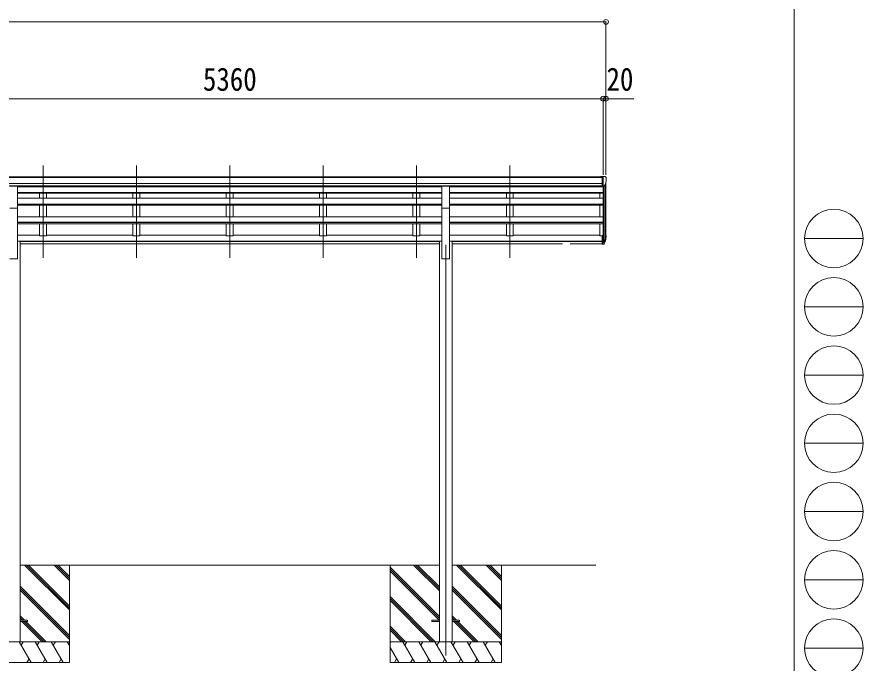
# Model space of a CAD drawing. Units: millimetres at full size. Extents: x -9783 to 9892, y -6828 to 6752.
# Drawn here: x 3819 to 9892, y -4311 to 328 of the extents above; entities that cross this region are included whole.
import ezdxf
from ezdxf.enums import TextEntityAlignment as Align

# ---------------------------------------------------------------- set-up
doc = ezdxf.new("R2010")
doc.units = ezdxf.units.MM
doc.header["$LTSCALE"] = 35
doc.header["$PDMODE"] = 32
doc.header["$PDSIZE"] = 35
for name, color, linetype, lineweight in [('0-0_0', 7, 'Continuous', 9), ('0-1_本体', 4, 'Continuous', 9), ('0-2_部品', 7, 'Continuous', 9), ('0-8_PARTS2', 2, 'Continuous', 9), ('0-A_寸法', 6, 'Continuous', 9), ('F-0_240', 7, 'Continuous', 9)]:
    doc.layers.add(name, color=color, linetype=linetype, lineweight=lineweight)
doc.styles.add('ＭＳ ゴシック', font='')
doc.styles.get('ＭＳ ゴシック').set_extended_font_data('MS Gothic')

msp = doc.modelspace()

# ---------------------------------------------------------------- linework, layer by layer
at = {"layer": '0-0_0'}
for p, q in [((6851.52, -3607.34), (3841.92, -3607.34)), ((4196.72, -3929.8), (3874.25, -3607.34)), ((4196.72, -3915.65), (3888.39, -3607.34)), ((4196.72, -3901.51), (3902.54, -3607.34)), ((4196.72, -3717.67), (4086.38, -3607.34)), ((4196.72, -3703.52), (4100.53, -3607.34)), ((4196.72, -3689.38), (4114.67, -3607.34)), ((4196.72, -3607.34), (4196.72, -4307.34)), ((6496.72, -3607.34), (6496.72, -4307.34)), ((6851.52, -3976.81), (6496.72, -3622.02)), ((6851.52, -3990.95), (6496.72, -3636.16)), ((6851.52, -3792.97), (6665.88, -3607.34)), ((6851.52, -3778.82), (6680.03, -3607.34)), ((6851.52, -3764.68), (6694.17, -3607.34)), ((7972.72, -3607.34), (6941.92, -3607.34)), ((7296.72, -3929.8), (6974.25, -3607.34)), ((7296.72, -3915.65), (6988.39, -3607.34)), ((7296.72, -3901.51), (7002.54, -3607.34)), ((7296.72, -3717.67), (7186.38, -3607.34)), ((7296.72, -3703.52), (7200.53, -3607.34)), ((7296.72, -3689.38), (7214.67, -3607.34)), ((7296.72, -3607.34), (7296.72, -4307.34)), ((6849.26, -4002.84), (6496.72, -3650.3)), ((4196.72, -4113.64), (3841.92, -3758.85)), ((7296.72, -4113.64), (6941.92, -3758.85)), ((4196.72, -4127.79), (3841.92, -3772.99)), ((4196.72, -4141.93), (3841.92, -3787.13)), ((7296.72, -4127.79), (6941.92, -3772.99)), ((7296.72, -4141.93), (6941.92, -3787.13)), ((6819.91, -4157.34), (6496.72, -3834.15)), ((6805.77, -4157.34), (6496.72, -3848.29)), ((6791.62, -4157.34), (6496.72, -3862.43)), ((3873.77, -4002.84), (3841.92, -3970.98)), ((3859.63, -4002.84), (3841.92, -3985.12)), ((3845.49, -4002.84), (3841.92, -3999.26)), ((6973.77, -4002.84), (6941.92, -3970.98)), ((6959.63, -4002.84), (6941.92, -3985.12)), ((6945.49, -4002.84), (6941.92, -3999.26)), ((3999.99, -4157.34), (3854.49, -4011.84)), ((4014.13, -4157.34), (3868.63, -4011.84)), ((4028.27, -4157.34), (3882.77, -4011.84)), ((6607.77, -4157.34), (6496.72, -4046.28)), ((6593.63, -4157.34), (6496.72, -4060.42)), ((7099.99, -4157.34), (6954.49, -4011.84)), ((7114.13, -4157.34), (6968.63, -4011.84)), ((7128.27, -4157.34), (6982.77, -4011.84)), ((6579.49, -4157.34), (6496.72, -4074.56)), ((3396.72, -4157.34), (4196.72, -4157.34)), ((3921.03, -4307.34), (3834.43, -4157.34)), ((3849.43, -4183.32), (3864.43, -4157.34)), ((4036.5, -4307.33), (3949.9, -4157.34)), ((3964.9, -4183.32), (3979.9, -4157.34)), ((4151.97, -4307.34), (4065.37, -4157.34)), ((4080.37, -4183.32), (4095.37, -4157.33)), ((4196.72, -4184.84), (4180.84, -4157.34)), ((6496.72, -4157.34), (7296.72, -4157.34)), ((6502.55, -4157.34), (6496.72, -4167.44)), ((6674.62, -4307.34), (6588.02, -4157.34)), ((6618.02, -4157.34), (6603.02, -4183.32)), ((6790.09, -4307.34), (6703.49, -4157.34)), ((6718.49, -4183.32), (6733.49, -4157.34)), ((6905.56, -4307.34), (6818.96, -4157.34)), ((6833.96, -4183.32), (6848.96, -4157.33)), ((7021.03, -4307.34), (6934.43, -4157.34)), ((6949.43, -4183.32), (6964.43, -4157.34)), ((7136.5, -4307.33), (7049.9, -4157.34)), ((7064.9, -4183.32), (7079.9, -4157.34)), ((7251.97, -4307.34), (7165.37, -4157.34)), ((7180.37, -4183.32), (7195.37, -4157.33)), ((7296.72, -4184.84), (7280.84, -4157.34)), ((6559.15, -4307.34), (6496.72, -4199.2)), ((4196.72, -4307.34), (3396.72, -4307.34)), ((3906.03, -4281.35), (3891.03, -4307.34)), ((4021.5, -4281.36), (4006.5, -4307.33)), ((4136.97, -4281.36), (4121.97, -4307.34)), ((7296.72, -4307.34), (6496.72, -4307.34)), ((6544.15, -4281.36), (6529.15, -4307.34)), ((6659.62, -4281.36), (6644.62, -4307.34)), ((6775.09, -4281.36), (6760.09, -4307.34)), ((6890.56, -4281.36), (6875.56, -4307.34)), ((7006.03, -4281.35), (6991.03, -4307.34)), ((7121.5, -4281.36), (7106.5, -4307.33)), ((7236.97, -4281.36), (7221.97, -4307.34))]:
    msp.add_line(p, q, dxfattribs=at)
at = {"layer": '0-1_本体'}
for p, q in [((8020.22, -818.79), (2683.22, -818.79)), ((8020.22, -824.13), (2683.22, -824.13)), ((8020.22, -867.67), (2673.22, -867.67)), ((8020.22, -885.33), (2673.22, -885.33)), ((6869.22, -887.71), (3824.22, -887.71)), ((6869.22, -890.71), (3824.22, -890.71)), ((3981.72, -887.71), (3981.72, -890.71)), ((4031.72, -887.71), (4031.72, -890.71)), ((4651.72, -887.71), (4651.72, -890.71)), ((4701.72, -887.71), (4701.72, -890.71)), ((5321.72, -887.71), (5321.72, -890.71)), ((5371.72, -887.71), (5371.72, -890.71)), ((5991.72, -887.79), (5991.72, -890.62)), ((6041.72, -887.79), (6041.72, -890.62)), ((6661.72, -887.79), (6661.72, -890.09)), ((6711.72, -887.79), (6711.72, -890.09)), ((8020.22, -887.71), (6924.22, -887.71)), ((8026.72, -890.71), (6924.22, -890.71)), ((7331.72, -887.79), (7331.72, -890.09)), ((7381.72, -887.79), (7381.72, -890.09)), ((8001.72, -890.71), (8001.72, -887.71)), ((8026.72, -890.17), (8026.72, -1240.66)), ((8032.72, -889.69), (8032.72, -1285.1)), ((8042.43, -874.34), (8042.43, -1267.09)), ((8046.72, -1244.52), (8046.72, -855.54)), ((3824.22, -932.86), (6869.22, -932.86)), ((3824.22, -934.26), (6869.22, -934.26)), ((3824.22, -938.04), (6869.22, -938.04)), ((3981.72, -938.04), (3981.72, -974.1)), ((4031.72, -938.04), (4031.72, -974.1)), ((4651.72, -938.04), (4651.72, -974.1)), ((4701.72, -938.04), (4701.72, -974.1)), ((5321.72, -938.04), (5321.72, -974.1)), ((5371.72, -938.04), (5371.72, -974.1)), ((5991.72, -938.04), (5991.72, -974.1)), ((6041.72, -938.04), (6041.72, -974.1)), ((6661.72, -938.04), (6661.72, -974.1)), ((6711.72, -938.04), (6711.72, -974.1)), ((6924.22, -932.86), (8026.72, -932.86)), ((6924.22, -934.26), (8026.72, -934.26)), ((6924.22, -938.04), (8026.72, -938.04)), ((7331.72, -938.04), (7331.72, -974.1)), ((7381.72, -938.04), (7381.72, -974.1)), ((8001.72, -974.1), (8001.72, -938.04)), ((3824.22, -974.1), (6869.22, -974.1)), ((3824.22, -1014.84), (6869.22, -1014.84)), ((3824.22, -1016.32), (6869.22, -1016.32)), ((3824.22, -1407.36), (3824.22, -1019.12)), ((3824.22, -1023.12), (6869.22, -1023.12)), ((3981.72, -1023.12), (3981.72, -1106.47)), ((4031.72, -1023.12), (4031.72, -1106.47)), ((4651.72, -1023.12), (4651.72, -1106.47)), ((4701.72, -1023.12), (4701.72, -1106.47)), ((5321.72, -1023.12), (5321.72, -1106.47)), ((5371.72, -1023.12), (5371.72, -1106.47)), ((5991.72, -1023.12), (5991.72, -1106.17)), ((6041.72, -1023.12), (6041.72, -1106.17)), ((6661.72, -1023.12), (6661.72, -1106.17)), ((6711.72, -1023.12), (6711.72, -1106.17)), ((6869.22, -1407.36), (6869.22, -1019.12)), ((6924.22, -974.1), (8026.72, -974.1)), ((6924.22, -1014.84), (8026.72, -1014.84)), ((6924.22, -1016.32), (8026.72, -1016.32)), ((6924.22, -1407.36), (6924.22, -1019.12)), ((6924.22, -1023.12), (8026.72, -1023.12)), ((7331.72, -1023.12), (7331.72, -1106.17)), ((7381.72, -1023.12), (7381.72, -1106.17)), ((8001.72, -1106.47), (8001.72, -1023.12)), ((6869.22, -1106.47), (3824.22, -1106.47)), ((3824.22, -1145.68), (6869.22, -1145.68)), ((3824.22, -1147.16), (6869.22, -1147.16)), ((8026.72, -1106.47), (6924.22, -1106.47)), ((6924.22, -1145.68), (8026.72, -1145.68)), ((6924.22, -1147.16), (8026.72, -1147.16)), ((3824.22, -1156.82), (6869.22, -1156.82)), ((3981.72, -1156.64), (3981.72, -1242.89)), ((4031.72, -1156.64), (4031.72, -1242.89)), ((4651.72, -1156.64), (4651.72, -1242.89)), ((4701.72, -1156.64), (4701.72, -1242.89)), ((5321.72, -1156.64), (5321.72, -1242.89)), ((5371.72, -1156.64), (5371.72, -1242.89)), ((5991.72, -1156.64), (5991.72, -1242.89)), ((6041.72, -1156.64), (6041.72, -1242.89)), ((6661.72, -1156.64), (6661.72, -1242.89)), ((6711.72, -1156.64), (6711.72, -1242.89)), ((6924.22, -1156.82), (8026.72, -1156.82)), ((7331.72, -1156.64), (7331.72, -1242.89)), ((7381.72, -1156.64), (7381.72, -1242.89)), ((8001.72, -1242.89), (8001.72, -1156.82)), ((3981.72, -1238.07), (3824.22, -1238.07)), ((3981.72, -1242.87), (4031.72, -1242.87)), ((4651.72, -1238.07), (4031.72, -1238.07)), ((4651.72, -1242.87), (4701.72, -1242.87)), ((5321.72, -1238.07), (4701.72, -1238.07)), ((5321.72, -1242.87), (5371.72, -1242.87)), ((5991.72, -1238.07), (5371.72, -1238.07)), ((5991.72, -1242.87), (6041.72, -1242.87)), ((6661.72, -1238.07), (6041.72, -1238.07)), ((6661.72, -1242.87), (6711.72, -1242.87)), ((6869.22, -1238.07), (6711.72, -1238.07)), ((7331.72, -1238.07), (6924.22, -1238.07)), ((7331.72, -1242.87), (7381.72, -1242.87)), ((8001.72, -1238.07), (7381.72, -1238.07)), ((8001.72, -1242.87), (8020.22, -1242.87)), ((3841.92, -1280.97), (3824.22, -1280.97)), ((3841.92, -1280.97), (3841.92, -4157.35)), ((6851.52, -1282.37), (3841.92, -1282.37)), ((6851.52, -1283.75), (3841.92, -1283.75)), ((6851.52, -1300.93), (3841.92, -1300.93)), ((6851.52, -1280.97), (6851.52, -4157.35)), ((6869.22, -1280.97), (6851.52, -1280.97)), ((6941.92, -1280.97), (6924.22, -1280.97)), ((6941.92, -1280.97), (6941.92, -4157.34)), ((8020.22, -1282.37), (6941.92, -1282.37)), ((8020.22, -1283.75), (6941.92, -1283.75)), ((7734.72, -1300.93), (6941.92, -1300.93)), ((8020.22, -1300.93), (7788.72, -1300.93)), ((3824.22, -1407.36), (3769.22, -1407.36)), ((6924.22, -1407.36), (6869.22, -1407.36))]:
    msp.add_line(p, q, dxfattribs=at)
at = {"layer": '0-2_部品'}
for p, q in [((8020.22, -816.73), (8010.22, -816.82)), ((8010.22, -818.34), (8010.22, -816.82)), ((8020.22, -888.72), (8020.22, -816.73)), ((8038.72, -816.73), (8020.22, -816.73)), ((8026.72, -889.72), (8026.72, -816.73)), ((8038.72, -816.73), (8041.05, -816.87)), ((8041.81, -817.3), (8045.87, -823.11)), ((8048.72, -826.1), (8048.72, -826.73)), ((3824.22, -886.6), (3769.22, -886.6)), ((3824.22, -1043.55), (3824.22, -886.6)), ((6924.22, -886.6), (6869.22, -886.6)), ((6869.22, -1043.55), (6869.22, -886.6)), ((6924.22, -1043.55), (6924.22, -886.6)), ((8020.22, -888.72), (8026.72, -888.72)), ((8026.72, -889.72), (8031.92, -889.4)), ((8034.34, -887.9), (8043.62, -871.84)), ((3824.22, -1043.55), (3769.22, -1043.55)), ((6924.22, -1043.55), (6869.22, -1043.55)), ((8020.22, -1242.04), (8020.22, -1303.1)), ((8020.22, -1242.04), (8026.72, -1242.04)), ((8026.72, -1242.04), (8026.72, -1303.92)), ((8033.15, -1286), (8042.9, -1267.59)), ((8044.32, -1268.08), (8034.16, -1287.25)), ((8020.22, -1280.35), (8026.72, -1280.35)), ((8020.22, -1285.75), (8026.72, -1285.75)), ((8020.22, -1303.1), (8026.72, -1303.1)), ((8026.72, -1286.75), (8031.85, -1286.75)), ((8026.72, -1288.75), (8031.56, -1288.75)), ((8026.72, -1303.92), (8031.56, -1303.92)), ((8041.74, -1284.94), (8034.16, -1302.42))]:
    msp.add_line(p, q, dxfattribs=at)
at = {"layer": '0-2_部品', "color": 4}
for p, q in [((3841.52, -4002.84), (3896.32, -4002.84)), ((3896.32, -4002.84), (3896.32, -4011.84)), ((6796.92, -4002.84), (6851.72, -4002.84)), ((6941.72, -4002.84), (6996.52, -4002.84)), ((6996.52, -4002.84), (6996.52, -4011.84)), ((3841.52, -4011.84), (3896.32, -4011.84)), ((6941.72, -4011.84), (6996.52, -4011.84))]:
    msp.add_line(p, q, dxfattribs=at)
msp.add_lwpolyline([(6796.92, -4002.84), (6796.92, -4011.84), (6851.72, -4011.84)], dxfattribs=at)
at = {"layer": '0-2_部品'}
for centre, radius, start, end in [((8040.99, -817.87), 1, 35, 86.5), ((7846.72, -826.73), 202, 347.09739, 0), ((8045.72, -826.1), 3, 0, 87), ((8031.74, -886.4), 3, 273.5, 330), ((7913.5, -1248.86), 133.22, 344.28698, 356.72013), ((7958.77, -1241.63), 88.05, 342.78929, 2.77608), ((7958.06, -1245.91), 89.07, 345.58812, 5.50424), ((8031.56, -1285.75), 3, 270, 330), ((8031.56, -1300.92), 3, 270, 330), ((8031.85, -1285.25), 1.5, 270, 330)]:
    msp.add_arc(centre, radius, start, end, dxfattribs=at)
at = {"layer": '0-8_PARTS2'}
for p, q in [((4006.72, -1401.13), (4006.72, -738.61)), ((4676.72, -1401.13), (4676.72, -738.61)), ((5346.72, -1401.13), (5346.72, -738.61)), ((6016.72, -1401.13), (6016.72, -738.61)), ((6686.72, -1401.13), (6686.72, -738.61)), ((7356.72, -1401.13), (7356.72, -738.61)), ((6896.72, -1307.34), (6896.72, -4257.34))]:
    msp.add_line(p, q, dxfattribs=at)
at = {"layer": '0-A_寸法'}
for p, q in [((-2713.28, 292.57), (8046.72, 292.57)), ((8046.72, 292.57), (8046.72, -258.98)), ((2666.72, -258.98), (8026.72, -258.98)), ((8026.72, -258.98), (8026.72, -804.6)), ((8026.72, -258.98), (8046.72, -258.98)), ((8046.72, -258.98), (8046.72, -804.6)), ((8046.72, -258.98), (8246.72, -258.98))]:
    msp.add_line(p, q, dxfattribs=at)
for p in [(8046.72, 292.57), (8026.72, -258.98), (8046.72, -258.98)]:
    msp.add_point(p, dxfattribs=at)
at = {"layer": 'F-0_240', "color": 5}
msp.add_line((9396.97, 6751.9), (9396.97, -6828.1), dxfattribs=at)
at = {"layer": 'F-0_240', "color": 4}
for p, q in [((9471.77, -1263.1), (9891.77, -1263.1)), ((9471.77, -1753.1), (9891.77, -1753.1)), ((9471.77, -2243.1), (9891.77, -2243.1)), ((9471.77, -2733.1), (9891.77, -2733.1)), ((9471.77, -3223.1), (9891.77, -3223.1)), ((9471.77, -3713.1), (9891.77, -3713.1)), ((9471.77, -4203.1), (9891.77, -4203.1))]:
    msp.add_line(p, q, dxfattribs=at)
for centre in [(9681.77, -1263.1), (9681.77, -1753.1), (9681.77, -2243.1), (9681.77, -2733.1), (9681.77, -3223.1), (9681.77, -3713.1), (9681.77, -4203.1)]:
    msp.add_circle(centre, 210, dxfattribs=at)

# ---------------------------------------------------------------- texts
at = {"layer": '0-A_寸法', "color": 7, "style": 'ＭＳ ゴシック', "width": 0.85}
for s, p in [('5360', (5154.22, -251.98)), ('20', (8050.47, -251.98))]:
    msp.add_text(s, height=166.8, dxfattribs=at).set_placement(p, align=Align.BOTTOM_LEFT)

doc.saveas('drawing.dxf')
